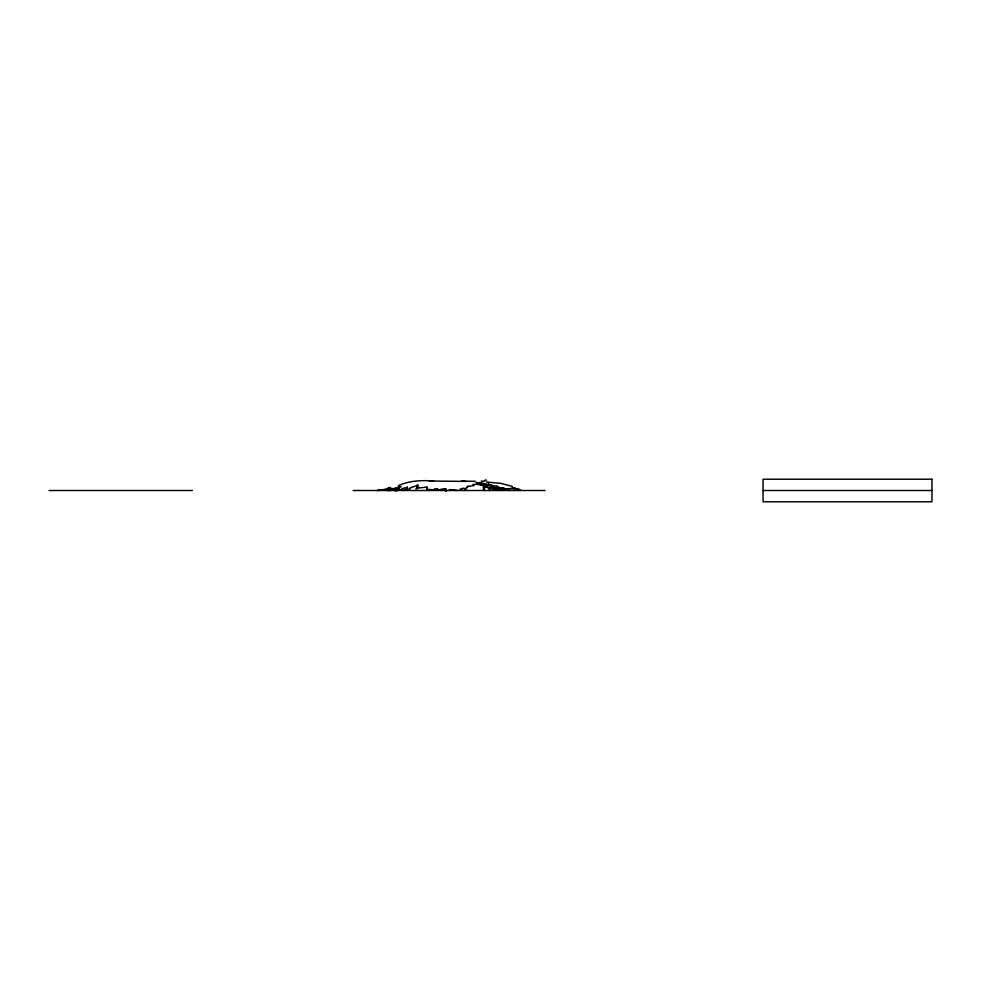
<?xml version="1.0" encoding="UTF-8"?>
<svg xmlns="http://www.w3.org/2000/svg" width="981" height="981" viewBox="0 0 981 981"><rect width="100%" height="100%" fill="white"/><g stroke="black" fill="none" stroke-linecap="round" stroke-linejoin="round"><path stroke-width="1.47" d="M396.361 490.5L396.434 487.631L394.84 488.072M483.339 490.5L483.78 486.895M407.323 487.52L401.989 488.55M483.927 490.5L484.7 486.539M489.47 490.5L489.875 488.722A3.617 0.736 10.5 0 1 490.672 488.599L491.125 488.624M417.195 485.816L417.072 487.851A6.156 1.95 -1.1 0 1 416.533 488.44L416.214 490.5M389.972 488.697L390.892 488.317L390.892 490.5M398.813 486.993L399.193 488.82M466.478 487.324L468.182 485.975A19.007 10.889 25.7 0 1 468.464 485.791M497.858 490.5C501.831 485.374 490.5 484.025 493.014 489.09M497.858 487.263L497.907 487.226A5.052 1.398 10.4 0 0 499.55 487.618C505.877 488.489 502.775 486.453 501.696 490.5M484.553 486.735L484.124 486.834A2.465 0.613 8.7 0 0 483.829 486.907M417.796 485.252L417.992 487.14M449.372 489.617L450.071 490.144M397.661 489.347L396.802 490.5M509.188 488.415L509.544 490.5M492.548 488.979L492.56 486.907L491.027 486.098L486.699 485.239L486.699 487.214M398.286 485.718C409.359 480.555 421.695 480.163 433.663 481.009L429.298 481.009L465.828 481.401M417.992 485.129L416.079 485.84M414.252 486.502L415.073 486.208M414.056 486.576L409.935 487.949M389.016 489.335L388.084 490.5M508.44 488.71L505.926 489.016M377.477 490.475L389.224 488.722L389.224 490.5M390.23 488.501L388.28 488.955M390.83 489.09L389.96 489.298A6.217 0.907 -5.7 0 0 389.69 488.967L391.578 488.44L391.578 489.09M389.077 489.127L384.307 490.12L388.501 489.421M389.224 488.722L388.476 488.93M392.89 488.477L391.529 488.796M388.071 489.004L386.87 489.274L386.808 490.5M434.791 489.384L429.739 490.377M494.915 488.93L502.971 489.311A5.727 0.687 16 0 0 502.91 489.053L492.548 487.017M387.814 489.237L380.285 490.292M418.764 487.949L425.46 487.275A5.616 1.729 -3.7 0 0 426.833 487.054M482.088 485.154L482.088 483.915L485.84 484.675M389.04 489.458L388.084 489.593M482.088 483.915L476.092 482.517L482.37 483.4M472.977 484.356L478.274 484.418M484.148 490.5L483.339 487.165L484.013 487.116A6.683 2.183 11.4 0 1 486.551 487.336L489.298 487.729L489.298 489.114M436.459 489.151L437.318 489.114A39.792 18.995 -43.2 0 0 440.874 489.997L440.8 490.5M481.107 483.4L481.193 485.166A5.825 1.251 8.9 0 0 478.287 484.528M487.79 482.677L488.072 482.664A3.507 1.312 -2.9 0 1 488.722 483.13M49.05 490.5L192.472 490.5M353.111 490.5L545.019 490.5M763.071 490.5L931.95 490.5M489.396 484.761L488.783 484.749M457.82 490.439L451.898 489.678M475.356 481.315L461.462 481.082M481.536 483.363L481.696 483.375A6.757 0.723 7.6 0 1 483.805 483.326M492.462 488.71L493.602 488.82M486.38 482.051L500.739 483.351L512.34 486.404M501.696 488.538L504.393 488.943A4.831 1.067 8.6 0 0 505.902 489.004M512.438 487.569L520.433 490.5M514.964 488.28L517.76 488.808L517.76 490.5M514.584 488.182L513.737 487.974L513.737 490.5M520.408 489.813L518.373 489.065M478.52 482.529L478.52 484.025M496.742 488.207L496.815 490.5M484.688 486.171L484.688 488.072M398.139 488.415L398.078 488.967A8.473 1.876 1.5 0 1 397.796 489.36M503.878 487.692L503.878 489.102M502.922 489.053L502.922 490.5M498.679 488.992L498.679 490.5M497.122 486.22L497.122 488.894M494.424 487.324L494.424 489.102M491.297 484.81L491.297 488.011M491.027 486.098L491.027 488.023M487.802 486.147C488.587 484.197 482.1 482.002 484.381 486.135A15.23 3.151 5 0 1 484.553 486.527M484.872 484.295L484.872 486.233M481.377 483.363L481.377 485.141M464.847 489.666L464.847 490.5M461.99 488.513L461.99 490.5M454.313 489.813L454.313 490.5M445.84 489.041L445.84 490.5M437.318 489.114L437.318 490.5M426.784 490.5L426.784 487.03L427.054 489.458A20.724 5.236 -24.9 0 0 427.581 489.764M407.336 486.968L407.336 488.955M405.239 489.261L405.239 490.5M390.23 487.349A25.469 5.42 -10.4 0 1 387.912 487.815M394.006 488.71A35.794 6.352 -5.5 0 1 390.046 489.629M380.334 490.242A7.664 0.834 -5.5 0 1 377.648 490.414M389.101 488.992A3.949 0.613 -9.6 0 1 386.894 489.494M399.377 486.956A8.473 2.869 -14.8 0 1 396.667 487.974M401.903 489.372A15.451 2.685 -14.9 0 1 394.975 490.819M398.973 487.962A13.955 2.857 -28.2 0 1 399.623 487.165M400.138 487.128A11.073 2.17 -25.8 0 1 401.021 486.453M406.49 487.496A21.19 5.015 6 0 1 407.041 489.494M410.328 488.71A10.068 1.68 -16.8 0 1 402.811 490.414M417.109 485.828A6.622 1.619 -11.4 0 1 417.648 485.264M416.103 488.33A7.039 1.937 -7.8 0 1 418.58 487.729M431.407 489.617A19.583 4.059 -15.1 0 1 428.55 489.421M434.338 489.286A8.804 1.999 6.5 0 1 435.932 488.979M442.517 489.151A13.378 2.342 15.6 0 1 446.294 489.274M446.269 491.211A19.804 5.494 -9.8 0 1 444.687 489.225M441.094 489.274A20.049 3.532 13.3 0 1 441.119 489.053M441.511 489.556A28.204 2.256 -18.1 0 1 441.671 489.433M444.221 488.967A32.471 2.894 -14.1 0 1 443.363 489.016M449.494 489.654A14.58 0.956 11.7 0 1 452.008 489.777M461.855 488.857A15.622 1.263 -14.5 0 1 459.954 489.151M466.441 488.722A14.629 4.574 -11.2 0 1 463.057 488.109M465.239 489.494A17.548 3.029 -25.9 0 1 467.974 486.858M481.487 485.092A10.472 2.195 9.1 0 1 484.553 486.171M469.519 486.466A16.272 7.774 14.6 0 1 474.031 485.583M483.375 487.165A4.157 1.116 13.3 0 1 483.559 486.821M488.661 488.759A9.136 2.011 1.7 0 1 488.82 488.268M489.139 488.207A5.494 1.067 9.6 0 1 489.531 488.133M488.685 487.778A5.346 0.846 4.7 0 1 488.305 487.839M496.815 489.311A11.968 0.797 7.4 0 1 495.319 489.2M490.561 488.293A9.92 2.612 12.7 0 1 492.008 488.354M486.784 484.884A7.161 0.748 13 0 1 486.269 485.117M489.445 485.105A7.456 2.036 17 0 1 488.452 485.117M487.716 484.381A8.596 1.312 7.7 0 1 488.979 484.209M490.843 484.773A5.285 1.055 13.8 0 1 491.677 485.264M493.394 486A4.807 0.907 13.3 0 1 492.364 485.423M512.977 488.599A7.443 1.533 9.5 0 1 509.912 488.513M509.605 488.587A15.794 4.991 19.1 0 1 509.016 488.967M513.492 487.913A4.905 1.055 7.5 0 1 511.837 488.158M395.981 488.881A11.514 2.256 -14.9 0 1 388.66 490.561M390.046 489.335A3.703 0.834 -7.4 0 1 389.065 489.507M486.551 480.2A26.671 4.169 8.4 0 1 485.08 479.979M484.749 481.144A25.408 4.022 3.1 0 1 481.156 481.107M931.95 479.206L763.071 479.206L763.071 501.794L931.95 501.794L931.95 479.206M442.1 489.985A5.739 0.846 -10.7 0 0 442.063 490.083"/></g></svg>
